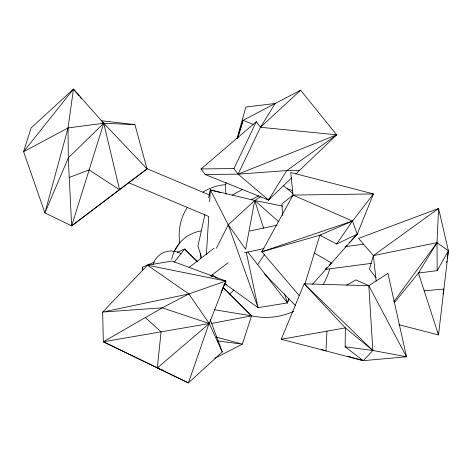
<?xml version="1.0" encoding="UTF-8"?>
<svg xmlns="http://www.w3.org/2000/svg" width="472" height="472" viewBox="0 0 472 472"><rect width="100%" height="100%" fill="white"/><g stroke="black" fill="none" stroke-linecap="round" stroke-linejoin="round"><path stroke-width="0.71" d="M368.821 285.696L372.839 350.484L363.263 360.667L345.138 346.82L345.345 327.898L304.151 283.808L281.259 339.262L363.263 360.667L406.504 356.773L387.925 273.377L368.821 285.696L304.151 283.808L372.839 350.484L406.504 356.773L368.821 285.696L355.912 279.896L346.513 285.289M200.287 258.332L200.405 253.299M326.948 331.161L325.957 350.932L321.78 349.563M206.417 254.396L208.748 216.288M209.645 201.632L210.359 189.909L254.744 200.494L282.704 206.158M376.178 281.188L373.376 255.606L358.543 238.384L438.582 208.488L448.4 250.779L438.5 334.955L398.84 324.689M69.26 177.431L89.125 169.944L119.575 189.768L103.716 123.257L68.045 127.953L68.298 157.925L71.65 225.881L147.028 168.882L134.927 124.637L103.716 123.257L68.298 157.925L44.911 212.919L68.045 127.953L73.449 89.108L103.716 123.257L147.028 168.882L71.65 225.881L44.911 212.919L23.6 151.707L31.052 128.006L73.449 89.108L79.113 95.84M446.701 262.456L446.913 260.998M447.232 258.809L448.4 250.779L436.995 242.702L373.376 255.606L369.411 269.193L376.048 277.76M209.48 322.211L188.411 382.892L103.321 341.775L102.666 312.069L147.441 265.205L171.932 261.034L225.876 281.041L209.279 323.544L157.306 367.971L161.076 331.84L145.352 317.567M442.99 294.121L443.249 292.681M443.509 291.236L443.898 289.07L424.18 290.817M260.868 196.588L254.744 200.494L245.652 249.21L228.236 224.82L210.359 189.909L220.984 192.729M204.872 214.801L197.975 246.095L201.727 257.936M208.636 197.733L210.359 189.909M292.622 196.505L293.006 195.083L290.746 172.463L373.446 193.939L357.204 234.2L312.493 284.303M236.95 138.697L245.888 107.026L275.182 103.492L300.635 90.217L336.701 134.827L295.855 173.873M237.534 138.65L243.104 120.325L275.182 103.492L260.467 127.287L238.106 174.133L205.22 174.516L201.09 168.941L256.331 121.717L260.467 127.287L336.701 134.827L286.758 170.581L268.509 200.01L205.22 174.516M304.882 284.055L319.868 235.215L352.501 221.038L373.446 193.939L293.006 195.083L281.961 203.928L282.504 215.474M71.65 225.881L103.716 123.257L102.076 122.083M237.392 138.473L243.104 120.325L253.122 124.342M247.871 252.066L287.401 302.93L288.752 298.747L287.401 302.93L258.072 307.667L224.601 283.56M223.097 287.371L251.523 315.874L242.372 344.141L214.837 358.242M268.993 198.635L268.509 200.01L266.692 198.954M221.049 292.528L225.876 281.041L147.441 265.205L188.835 293.938L209.279 323.544L222.277 351.959L188.411 382.892L103.321 341.775L162.279 307.827L188.835 293.938L225.876 281.041M291.649 177.897L268.509 200.01L238.106 174.133L233.97 168.557L256.331 121.717M216.359 248.278L228.236 224.82L254.744 200.494L278.952 221.952M299.348 295.767L261.848 251.788L293.006 195.083L352.501 221.038L357.204 234.2L351.64 240.1M394.321 302.776L418.416 273.046L437.184 270.639L448.4 250.779M438.476 332.831L438.5 334.955L418.416 273.046L436.995 242.702L438.582 208.488L373.376 255.606M174.109 251.712L179.006 243.735M269.311 198.777L268.509 200.01L270.409 197.797M257.635 264.633L264.65 254.349M261.848 251.788L319.868 235.215L336.619 244.024L352.501 221.038L261.848 251.788L262.892 250.791M393.913 301.508L436.995 242.702L437.184 270.639M73.449 89.108L23.6 151.707L68.045 127.953M174.186 262.225L184.676 249.068L197.172 261.482M345.062 247.074L346.584 245.469M349.109 242.785L350.625 241.174M325.291 269.164L326.848 267.612M329.45 265.034L331.533 262.969L314.387 253.075M260.467 127.287L300.635 90.217M189.107 267.394L214.176 248.16M210.689 276.037L228.088 262.686M418.416 273.046L419.59 272.173M232.059 195.16L242.213 189.62M258.827 195.786L251.269 199.809M336.619 244.024L357.204 234.2M142.609 270.769L142.52 267.146L154.568 261.984M177.319 252.225L184.676 249.068L197.113 261.5M336.701 134.827L238.106 174.133L286.758 170.581L299.531 170.357M102.335 123.747L103.716 123.257M249.818 231.009L277.152 225.168M244.466 252.774L263.883 248.626M188.835 293.938L102.666 312.069L162.279 307.827L209.279 323.544L103.321 341.775M211.084 323.544L251.523 315.874L223.02 287.389M345.923 246.543L363.582 244.219M325.173 269.447L371.299 263.37M319.868 235.215L321.332 235.18M201.09 168.941L233.97 168.557M223.875 284.675L226.672 284.822M134.927 124.637L101.262 120.702M282.663 339.439L281.259 339.262L345.345 327.898L372.839 350.484L345.138 346.82M217.621 340.967L242.372 344.141L216.335 337.108M214.666 309.75L251.523 315.874M162.338 369.93L160.173 369.564L157.925 367.712M347.687 356.142L351.227 357.174M352.643 357.581L363.263 360.667M146.851 168.61L209.249 194.918M128.06 182.457L208.093 216.2M212.052 274.515L217.433 278.392M283.336 185.561L292.858 193.467M211.102 275.483L212.14 276.515M211.214 275.453L212.247 276.492M264.479 273.925L295.678 305.797M80.057 96.961L81.473 98.642M222.277 351.959L210.205 319.544M228.236 224.82L258.072 307.667L246.254 252.066M254.744 200.494L263.612 228.312M284.51 293.855L287.401 302.93M142.52 267.146L142.798 270.043M329.651 269.252A66.115 66.115 0 0 1 323.202 284.486M293.802 311.29A66.115 66.115 0 0 1 249.464 315.302M287.442 188.747A66.115 66.115 0 0 1 292.799 190.847M179.862 243.198A50.427 50.427 0 0 1 187.325 207.426M202.889 192.145A50.427 50.427 0 0 1 225.675 184.64M226.159 194.063A22.414 22.414 0 0 1 226.159 182.463M233.811 289.961A35.86 35.86 0 0 1 229.085 294.445M171.708 259.275A35.86 35.86 0 0 1 200.983 230.926M153.005 264.438A19.051 19.051 0 0 1 171.206 250.998L176.139 251.647A19.051 19.051 0 0 1 180.735 253.547"/></g></svg>
